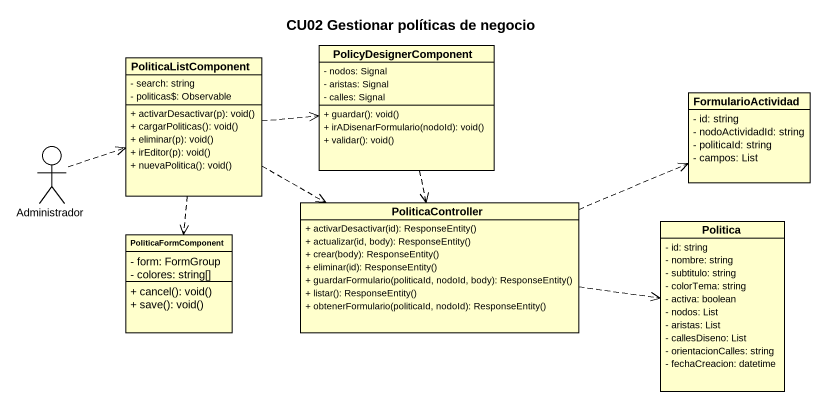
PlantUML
@startuml
title CU02 Gestionar políticas de negocio
allowmixing
hide circle
hide empty members
skinparam classAttributeIconSize 0
class PolicyDesignerComponent {
  - nodos: Signal
  - aristas: Signal
  - calles: Signal
  + guardar(): void()
  + irADisenarFormulario(nodoId): void()
  + validar(): void()
}
class PoliticaListComponent {
  - search: string
  - politicas$: Observable
  + activarDesactivar(p): void()
  + cargarPoliticas(): void()
  + eliminar(p): void()
  + irEditor(p): void()
  + nuevaPolitica(): void()
}
class FormularioActividad {
  - id: string
  - nodoActividadId: string
  - politicaId: string
  - campos: List
}
actor Administrador
class PoliticaFormComponent {
  - form: FormGroup
  - colores: string[]
  + cancel(): void()
  + save(): void()
}
class PoliticaController {
  + activarDesactivar(id): ResponseEntity()
  + actualizar(id, body): ResponseEntity()
  + crear(body): ResponseEntity()
  + eliminar(id): ResponseEntity()
  + guardarFormulario(politicaId, nodoId, body): ResponseEntity()
  + listar(): ResponseEntity()
  + obtenerFormulario(politicaId, nodoId): ResponseEntity()
}
class Politica {
  - id: string
  - nombre: string
  - subtitulo: string
  - colorTema: string
  - activa: boolean
  - nodos: List
  - aristas: List
  - callesDiseno: List
  - orientacionCalles: string
  - fechaCreacion: datetime
}
PolicyDesignerComponent ..> PoliticaController
PoliticaListComponent .right.> PolicyDesignerComponent
PoliticaListComponent ..> PoliticaFormComponent
PoliticaListComponent .right.> PoliticaController
Administrador .right.> PoliticaListComponent
PoliticaController .right.> FormularioActividad
PoliticaController .right.> Politica
@enduml
